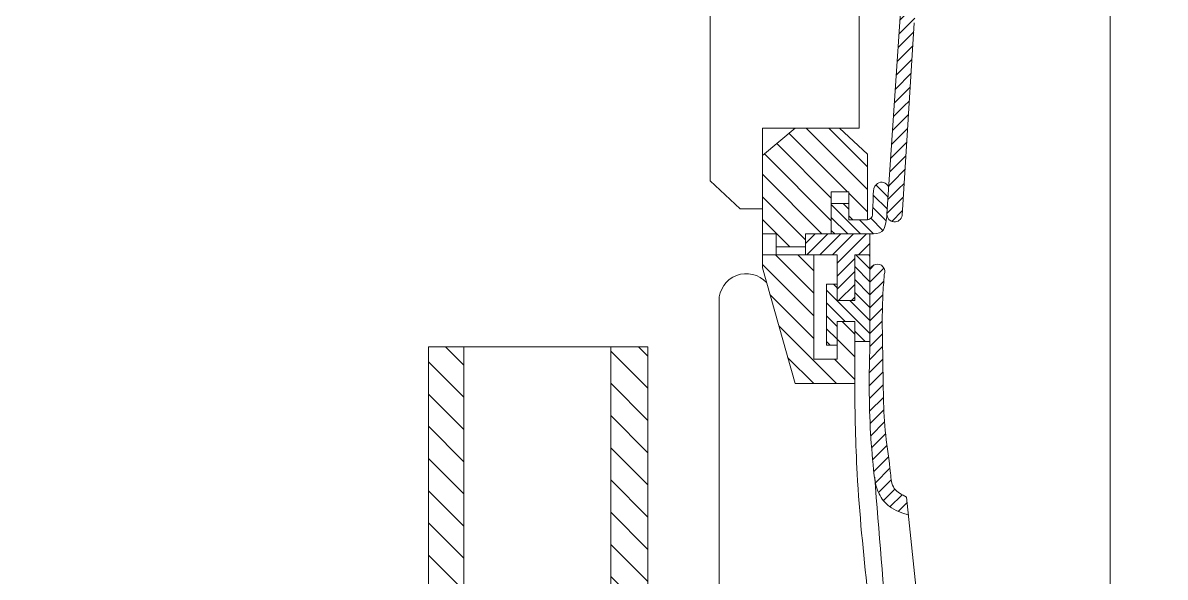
# Model space of a CAD drawing. Extents: x 0 to 420, y 0 to 297.
# Drawn here: x 168.85 to 187.74, y 215.92 to 225.08 of the extents above; entities that cross this region are included whole.
import ezdxf

# ---------------------------------------------------------------- set-up
doc = ezdxf.new("R2010")
doc.units = 0
doc.layers.get('0').update_dxf_attribs({"linetype": 'CONTINUOUS'})
pattern_1 = [(45, (-22278.84894499822, -14110.31309145952), (-0.1064465166710545, 0.1064465166710544), [])]
pattern_2 = [(135, (-22278.84894499822, -14110.31309145952), (-0.2661162916776361, -0.266116291677636), [])]
pattern_3 = [(135, (-22278.84894499822, -14110.31309145952), (-0.1064465166710545, -0.1064465166710544), [])]
pattern_4 = [(135, (-22278.84894499822, -14110.31309145952), (-0.1862814041743454, -0.1862814041743451), [])]

msp = doc.modelspace()

# ---------------------------------------------------------------- hatches: boundary and pattern name
at = {"lineweight": 0, "ltscale": 0.0007}
h = msp.add_hatch(dxfattribs=at)
h.set_pattern_fill('ANSI37', color=256, scale=0.3556018288431, angle=90, style=0)
h.set_pattern_definition([(135, (-22278.84894499822, -14110.31309145952), (-0.7983488750329087, -0.7983488750329079), []), (225, (-22278.84894499822, -14110.31309145952), (0.7983488750329087, -0.7983488750329079), [])])
edge = h.paths.add_edge_path()
edge.add_line((172.3923074073261, 239.5733319363268), (172.2351615377355, 239.5733319363268))
edge.add_line((172.2351615377374, 239.5733319363268), (142.3620719268349, 223.3079653818036))
edge.add_line((142.3620719268341, 223.3079653818037), (143.1656274340563, 223.3079653818037))
edge.add_line((143.1656274340573, 223.3079653818037), (168.0811312753802, 236.8740145634682))
edge.add_spline(control_points=[(168.0811312753897, 236.8740145634787), (168.5434067942333, 237.1184158360382), (169.4166944909587, 237.5801158735391), (170.8917128132215, 237.9966212269455), (171.8590751835855, 238.286948626318), (172.3923074073261, 238.3890480853348)], knot_values=[0, 0, 0, 0, 0.0131903741957021, 0.0249180218951795, 0.0386824295496022, 0.0386824295496022, 0.0386824295496022, 0.0386824295496022], degree=3, periodic=0)
edge.add_line((172.3923074073261, 238.3890480853306), (172.3923074073294, 239.5733319363265))
h = msp.add_hatch(dxfattribs=at)
h.set_pattern_fill('ANSI37', color=256, scale=0.3556018288431, style=0)
h.set_pattern_definition([(45, (-22278.84894499822, -14110.31309145952), (-0.7983488750329087, 0.7983488750329079), []), (135, (-22278.84894499822, -14110.31309145952), (-0.7983488750329087, -0.7983488750329079), [])])
edge = h.paths.add_edge_path()
edge.add_line((170.9348651638933, 234.9433804595434), (138.301962920333, 217.175344958593))
edge.add_spline(control_points=[(138.3019629203473, 217.1753449586066), (138.1596858517883, 217.0720014393266), (137.8506551397618, 216.847535742431), (137.3683613933467, 216.4545007308501), (136.9411907217367, 215.7079719179385), (136.7250144364028, 215.0531902921414), (136.6893876150049, 214.611113670889), (136.6870172793909, 214.5785506417952)], knot_values=[0.0006409878732411, 0.0006409878732411, 0.0006409878732411, 0.0006409878732411, 0.0051004232490538, 0.0103270356906865, 0.0161964938923244, 0.0265964603577346, 0.027422642785009, 0.027422642785009, 0.027422642785009, 0.027422642785009], degree=3, periodic=0)
edge.add_line((136.6870172793911, 214.5785506417959), (137.9135151074974, 214.5785506417959))
edge.add_line((137.9135151074974, 214.5785506417959), (137.9135151074974, 213.8631812557777))
edge.add_line((137.9135151074974, 213.8631812557777), (138.6280208079257, 213.8631812557777))
edge.add_line((138.6280208079257, 213.8631812557777), (173.5619565683884, 232.8840886254935))
edge.add_line((173.5619565683884, 232.884088625494), (173.5619565683884, 234.8954384562405))
edge.add_line((173.5619565683884, 234.8954384562404), (173.3721413527597, 234.8954384562404))
edge.add_line((173.3721413527594, 234.8954384562404), (173.3721413527597, 235.5684847886495))
edge.add_spline(control_points=[(173.3721413527594, 235.5684847886495), (173.3067722362044, 235.5692653864485), (173.0473825549653, 235.5706006812501), (172.4474615801625, 235.4960111354206), (171.7111606260526, 235.2310386985517), (171.1632910503232, 235.0280242471696), (170.9348651638916, 234.9433804595428)], knot_values=[0, 0, 0, 0, 0.0016543354347838, 0.0065647672843699, 0.0151935580993609, 0.0213637823260058, 0.0213637823260058, 0.0213637823260058, 0.0213637823260058], degree=3, periodic=0)
h = msp.add_hatch(dxfattribs=at)
h.set_pattern_fill('ANSI31', color=256, scale=0.17780091442155, angle=90, style=0)
h.set_pattern_definition([(135, (-22278.84894499822, -14110.31309145952), (-0.3991744375164543, -0.3991744375164539), [])])
edge = h.paths.add_edge_path()
edge.add_spline(control_points=[(205.5221335191965, 220.6778547719574), (204.8624074268671, 222.0901395928672), (203.6409993962477, 224.6587108267442), (201.4221865059074, 228.3592019372255), (198.9500422940407, 231.6609850664737), (195.6359060579598, 233.9923133584897), (192.486817290446, 235.138536203318), (190.5187138928867, 235.4445000766517), (189.7255463377278, 235.5678069200243)], knot_values=[0, 0, 0, 0, 0.0394116144397009, 0.07194053550463, 0.1092122998421962, 0.1428096829397149, 0.172874101123178, 0.1931697804338542, 0.1931697804338542, 0.1931697804338542, 0.1931697804338542], degree=3, periodic=0)
edge.add_line((189.7255463377407, 235.5678069200243), (186.8270464430812, 235.5678069200226))
edge.add_line((186.8270464430777, 235.5678069200223), (186.8270464430777, 234.8954384562427))
edge.add_line((186.8270464430777, 234.8954384562421), (190.0912147840007, 234.8954384562421))
edge.add_spline(control_points=[(190.0912147840142, 234.8954384562402), (190.3376907381801, 234.8518402524795), (191.4987393101251, 234.6464667409553), (194.1211283741214, 233.9472438982253), (197.3703948797969, 231.9575139427694), (200.2697622034728, 228.8886310484301), (202.8530067696299, 224.8968396577272), (204.2367127349538, 221.7363162475138), (205.0613791243729, 219.8526953810185)], knot_values=[0, 0, 0, 0, 0.0063362016953734, 0.0298472845141704, 0.068279229320375, 0.1008335283613333, 0.1360633846671188, 0.1880326541992186, 0.1880326541992186, 0.1880326541992186, 0.1880326541992186], degree=3, periodic=0)
edge.add_line((205.0677000830921, 219.8383548352867), (205.6722837651899, 219.8383548352818))
edge.add_line((205.6722837651889, 219.8383548352826), (205.8246473564619, 220.0290900983449))
edge.add_spline(control_points=[(205.8187040331227, 220.0418444204321), (205.7199177897989, 220.2538863692899), (205.6211315464838, 220.4659283181458), (205.5221335191965, 220.6778547719574)], knot_values=[0.1931697804338542, 0.1931697804338542, 0.1931697804338542, 0.1931697804338542, 0.1990838592113571, 0.1990838592113571, 0.1990838592113571, 0.1990838592113571], degree=3, periodic=0)
h = msp.add_hatch(dxfattribs=at)
h.set_pattern_fill('ANSI31', color=256, scale=0.04741357717908, style=0)
h.set_pattern_definition(pattern_1)
edge = h.paths.add_edge_path()
edge.add_spline(control_points=[(183.589709705941, 225.0752315497576), (183.594004007765, 225.1236835852037), (183.6045154820989, 225.2422831499337), (183.6506725154702, 225.4591122735231), (183.7726579094973, 225.7110882442993), (183.9939393923863, 225.9834611569226), (184.1978971979182, 226.1251650330479), (184.3200497330677, 226.1972974816449)], knot_values=[0.0034597816171213, 0.0034597816171213, 0.0034597816171213, 0.0034597816171213, 0.004690746120462, 0.0064729027987076, 0.0090384839192225, 0.0116960608817124, 0.0152658793943282, 0.0152658793943282, 0.0152658793943282, 0.0152658793943282], degree=3, periodic=0)
edge.add_line((184.3200497330249, 226.197297481619), (184.233808371556, 226.4557716991139))
edge.add_spline(control_points=[(184.2338083715302, 226.455771699103), (184.2128555192763, 226.4464000365939), (184.0607889488752, 226.376472271431), (183.7868531400705, 226.2180866877066), (183.5744759252596, 225.894666413485), (183.3992744273464, 225.5847838943513), (183.3751427961052, 225.3729004552172), (183.3619148744345, 225.2567550728914)], knot_values=[0.0022818631014032, 0.0022818631014032, 0.0022818631014032, 0.0022818631014032, 0.002861046366114, 0.00649783865095, 0.0100888079752828, 0.0124973345457894, 0.0154192576419713, 0.0154192576419713, 0.0154192576419713, 0.0154192576419713], degree=3, periodic=0)
edge.add_line((183.3619148744432, 225.2567550728978), (183.2631358124165, 223.7826747860307))
edge.add_line((183.2631358124172, 223.782674786032), (183.4985446316237, 223.6505498864446))
edge.add_line((183.4985446316224, 223.6505498864433), (183.5897097059413, 225.0752315497157))
h = msp.add_hatch(dxfattribs=at)
h.set_pattern_fill('ANSI31', color=256, scale=0.04741357717908, style=0)
h.set_pattern_definition(pattern_1)
h.paths.add_polyline_path([(183.498544631618, 223.6505498864409), (183.2631358124084, 223.782674786034), (183.1771996025259, 222.5002484264243), (183.4085877806903, 222.2447497269935)])
h = msp.add_hatch(dxfattribs=at)
h.set_pattern_fill('ANSI31', color=256, scale=0.08297376006339, angle=90, style=0)
h.set_pattern_definition(pattern_4)
h.paths.add_polyline_path([(182.2166958405043, 222.2846295859932), (182.5069664607062, 222.2846295859932), (182.5069664607062, 222.0913019351389), (182.5069664607062, 221.8206434063645), (182.8165888938214, 221.8206434063662), (182.8165888938214, 222.9032775214601), (182.3521556093517, 223.3377070919782), (181.6168027871854, 223.3377070919782), (181.0770533716448, 222.8839448019785), (181.0770533716448, 221.588998288173), (181.3070569173354, 221.5889982881747), (181.3070569173354, 221.3763379178368), (181.7908412843347, 221.3763379178387), (181.7908412843347, 221.588998288173), (182.2166958405043, 221.5889982881726)])
h = msp.add_hatch(dxfattribs=at)
h.set_pattern_fill('ANSI31', color=256, scale=0.04741357717908, angle=90, style=0)
h.set_pattern_definition(pattern_3)
edge = h.paths.add_edge_path()
edge.add_spline(control_points=[(182.8551676221237, 221.5889982881721), (182.9318835097193, 221.5882142116417), (183.0680168638279, 221.5868228574991), (183.1219751967067, 221.7704056257489), (183.1327114201629, 221.8665277084148), (183.1377661742804, 221.911783239326)], knot_values=[0, 0, 0, 0, 0.0017146983296884, 0.0030427547960692, 0.00422431514138, 0.00422431514138, 0.00422431514138, 0.00422431514138], degree=3, periodic=0)
edge.add_line((183.1377661742853, 221.9117832393474), (183.1678740049405, 222.3610825011425))
edge.add_spline(control_points=[(183.1678740049398, 222.361082501142), (183.1567753756182, 222.379805860672), (183.1280381364736, 222.4282855102698), (183.0247562061687, 222.4594587420838), (182.9042842363683, 222.3679842669885), (182.9162221348589, 222.1682031172481), (182.8986885891042, 222.0101444404005), (182.8975228164364, 221.8527249428016), (182.8421767401954, 221.8307862166859), (182.8165888938234, 221.8206434063642)], knot_values=[0, 0, 0, 0, 0.0005425417644356, 0.001404781796246, 0.002349350205203, 0.0038759620523561, 0.0060172825101882, 0.0067609918744246, 0.0074004761800979, 0.0074004761800979, 0.0074004761800979, 0.0074004761800979], degree=3, periodic=0)
edge.add_line((182.816588893824, 221.8206434063662), (182.5069664607062, 221.8206434063645))
edge.add_line((182.5069664607062, 221.8206434063645), (182.5069664607062, 222.091301935139))
edge.add_line((182.5069664607062, 222.0913019351389), (182.2166958405043, 222.0913019351406))
edge.add_line((182.2166958405043, 222.0913019351407), (182.2166958405043, 221.5889982881726))
edge.add_line((182.2166958405043, 221.5889982881726), (182.8551676221217, 221.5889982881714))
h = msp.add_hatch(dxfattribs=at)
h.set_pattern_fill('ANSI31', color=256, scale=0.04741357717908, style=0)
h.set_pattern_definition(pattern_1)
h.paths.add_polyline_path([(183.4085877806944, 222.2447497269872), (183.1771996025304, 222.5002484264199), (183.1377661742804, 221.9117832393089, 0.9433961385684504), (183.3860704946177, 221.8928609712665)])
h = msp.add_hatch(dxfattribs=at)
h.set_pattern_fill('ANSI31', color=256, scale=0.04741357717908, style=0)
h.set_pattern_definition(pattern_1)
h.paths.add_polyline_path([(182.6035998973642, 221.2410088814805), (182.8551676221269, 221.2410088814787), (182.8551676221269, 221.5889982881714), (181.7908412843347, 221.588998288173), (181.7908412843347, 221.241008881477), (182.3133292771682, 221.241008881477), (182.3133292771647, 220.4870319096555), (182.6035998973699, 220.4870319096555)])
h = msp.add_hatch(dxfattribs=at)
h.set_pattern_fill('ANSI31', color=256, scale=0.08297376006339, angle=90, style=0)
h.set_pattern_definition(pattern_4)
h.paths.add_polyline_path([(181.9263010531734, 221.241008881477), (181.0770533716448, 221.241008881477), (181.0770533716448, 221.0283485111446), (181.6166793504504, 219.1144065463055), (182.6035998973664, 219.1144065463055), (182.6035998973699, 220.1390420469032), (182.3133292771647, 220.1390420469032), (182.3133292771682, 219.5203941114362), (181.9263010531734, 219.5203941114362)])
h = msp.add_hatch(dxfattribs=at)
h.set_pattern_fill('ANSI31', color=256, scale=0.04741357717908, angle=90, style=0)
h.set_pattern_definition(pattern_3)
h.paths.add_polyline_path([(182.6035998973693, 220.4870319096555), (182.3133292771647, 220.4870319096555), (182.3133292771662, 220.7576899823702), (182.139166612888, 220.7576899823702), (182.139166612888, 219.7523872012507), (182.3133292771668, 219.7523872012507), (182.3133292771647, 220.1390420469032), (182.6035998973699, 220.1390420469032), (182.6035998973689, 219.8103853596889), (182.8551676221269, 219.8103853596905), (182.8551676221269, 221.2410088814787), (182.6035998973664, 221.2410088814805)])
h = msp.add_hatch(dxfattribs=at)
h.set_pattern_fill('ANSI31', color=256, scale=0.04741357717908, style=0)
h.set_pattern_definition(pattern_1)
edge = h.paths.add_edge_path()
edge.add_spline(control_points=[(183.0758479828574, 219.0286238395366), (183.0729672701358, 219.1873971302922), (183.069164628406, 219.7068634344686), (183.047602998348, 220.3327711591162), (183.0837965729845, 220.8021577200301), (183.0925649554032, 220.9158729556149)], knot_values=[0, 0, 0, 0, 0.0039914314687213, 0.0130130718346369, 0.0158974706784345, 0.0158974706784345, 0.0158974706784345, 0.0158974706784345], degree=3, periodic=0)
edge.add_arc((182.9772722272722, 220.9641436130427), 0.1249898776975579, 337.2819574001399, 527.6651853385296)
edge.add_line((182.8551676221237, 220.9908444543716), (182.8551676221237, 219.8103853598351))
edge.add_spline(control_points=[(182.8551676221237, 219.8103853596917), (182.8498607573264, 219.5877048339324), (182.8437415617664, 219.330938223767), (182.8438940573625, 219.07363971986), (182.8440291983069, 219.0394799094189)], knot_values=[0, 0, 0, 0, 0.0056400343353261, 0.006503363922652, 0.006503363922652, 0.006503363922652, 0.006503363922652], degree=3, periodic=0)
edge.add_line((182.8440291983156, 219.0394799094231), (183.0758479828571, 219.0286238395431))
edge = h.paths.add_edge_path()
edge.add_spline(control_points=[(183.4628620233869, 217.2408447953841), (183.3827332723389, 217.2796083823572), (183.2190741318608, 217.3587811542057), (183.1864391639439, 217.773389932505), (183.0973678407187, 218.3016891096844), (183.080537139474, 218.7701763995931), (183.0758479828574, 219.0286238395366)], knot_values=[0.0158974706784345, 0.0158974706784345, 0.0158974706784345, 0.0158974706784345, 0.0179965517967032, 0.0201847434375471, 0.0255329685606632, 0.0320301271186518, 0.0320301271186518, 0.0320301271186518, 0.0320301271186518], degree=3, periodic=0)
edge.add_line((183.0758479828574, 219.0286238395407), (182.8440291983054, 219.0394799094225))
edge.add_spline(control_points=[(182.8440291983069, 219.0394799094189), (182.8448995460549, 218.8194806037624), (182.8564431971793, 218.3686116076952), (182.8977206936297, 217.8651512140906), (182.9291474775522, 217.5711992758648), (182.9396333998306, 217.5118388033287)], knot_values=[0.006503363922652, 0.006503363922652, 0.006503363922652, 0.006503363922652, 0.0120634623924871, 0.0178915995448973, 0.0194051035262372, 0.0194051035262372, 0.0194051035262372, 0.0194051035262372], degree=3, periodic=0)
edge.add_spline(control_points=[(182.9396333998306, 217.5118388033287), (182.9530474225024, 217.4359024475532), (182.9965536051887, 217.2748984214412), (183.1844473710154, 217.0449755381287), (183.3828256480776, 216.9787267527487), (183.4941310555676, 216.9415561100681)], knot_values=[0.0194051035262372, 0.0194051035262372, 0.0194051035262372, 0.0194051035262372, 0.0213412400137208, 0.0236227854797421, 0.0265392891971475, 0.0265392891971475, 0.0265392891971475, 0.0265392891971475], degree=3, periodic=0)
edge.add_line((183.4941310555676, 216.9415561100724), (183.4628620233804, 217.2408447953807))
h = msp.add_hatch(dxfattribs=at)
h.set_pattern_fill('ANSI31', color=256, scale=0.1185339429477, angle=90, style=0)
h.set_pattern_definition(pattern_2)
h.paths.add_polyline_path([(176.1398478857293, 219.7250149585145), (175.5554422029269, 219.7250149585145), (175.5554422029269, 215.7204086068528), (175.5554422029269, 214.797505077702), (176.1398478857293, 214.797505077702)])
h.paths.add_polyline_path([(176.1398478857293, 213.8730343516829), (176.1398478857293, 214.797505077702), (175.5554422029269, 214.797505077702), (175.5554422029269, 213.8730343516829)])
h = msp.add_hatch(dxfattribs=at)
h.set_pattern_fill('ANSI31', color=256, scale=0.1185339429477, angle=90, style=0)
h.set_pattern_definition(pattern_2)
h.paths.add_polyline_path([(179.185265810484, 219.725014958516), (178.5700340696987, 219.725014958516), (178.5700340696944, 211.3873354438895), (179.1852658104795, 211.3873354438895)])

# ---------------------------------------------------------------- linework, layer by layer
for p, q in [((186.8270464430819, 205.8995245888324), (186.8270464430819, 236.4014092758495)), ((180.2133511750174, 227.1604042834656), (180.2133511750174, 222.4641446333508)), ((182.6754057505361, 225.7495599611267), (182.6754057505361, 223.3377070919782)), ((183.361914874438, 225.2567550728885), (183.1377661742838, 221.9117832393251)), ((183.5897097059442, 225.0752315497549), (183.3860704946233, 221.8928609712974)), ((181.0770533716448, 223.3377070919782), (181.0770533716448, 221.0283485111446)), ((181.0770533716448, 222.8839448019785), (181.6168027871874, 223.3377070919798)), ((182.6754057505361, 223.3377070919782), (181.0770533716448, 223.3377070919782)), ((182.8165888938214, 222.9032775214601), (182.3521556093498, 223.3377070919798)), ((182.8165888938214, 222.9032775214601), (182.8165888938214, 221.8206434063645)), ((180.2133511750174, 222.4641446333508), (180.7096077653585, 222.0038579894827)), ((182.2166958405043, 222.2846295859934), (182.2166958405043, 221.5889982881732)), ((182.2166958405043, 222.2846295859934), (182.5069664607062, 222.2846295859934)), ((182.5069664607062, 222.2846295859934), (182.5069664607062, 222.0913019351391)), ((180.7096077653585, 222.0038579894827), (181.0770533716448, 222.0038579894846)), ((182.5069664607062, 222.0913019351391), (182.2166958405043, 222.0913019351407)), ((182.5069664607062, 222.0913019351391), (182.5069664607062, 221.8206434063645)), ((182.5069664607062, 221.8206434063645), (182.816588893825, 221.8206434063662)), ((181.0770533716448, 221.5889982881732), (181.3070569173354, 221.5889982881747)), ((181.3070569173354, 221.5889982881732), (181.3070569173354, 221.241008881477)), ((181.7908412843314, 221.5889982881732), (182.8551676221235, 221.5889982881716)), ((181.7908412843347, 221.5889982881716), (181.7908412843347, 221.241008881477)), ((182.8551676221269, 221.2410088814787), (182.8551676221269, 221.5889982881716)), ((181.3070569173354, 221.3763379178371), (181.7908412843347, 221.3763379178387)), ((181.0770533716413, 221.241008881477), (182.3133292771647, 221.241008881477)), ((181.9263010531734, 219.5203941114362), (181.9263010531734, 221.2410088814787)), ((182.3133292771682, 221.241008881477), (182.3133292771647, 220.487031909654)), ((182.6035998973699, 220.487031909654), (182.6035998973664, 221.2410088814787)), ((182.6035998973699, 221.2410088814808), (182.8551676221269, 221.2410088814787)), ((182.8551676221269, 221.2410088814787), (182.8551676221269, 219.8103853596907)), ((181.0770533716448, 221.0283485111446), (181.6166793504504, 219.1144065463055)), ((182.139166612888, 220.7576899823702), (182.3133292771682, 220.7576899823702)), ((182.139166612888, 219.7523872012507), (182.139166612888, 220.7576899823702)), ((180.3600342618135, 220.4800529512908), (180.3600342618135, 212.5235368594093)), ((182.3133292771682, 220.4870319096557), (182.6035998973664, 220.4870319096557)), ((182.3133292771647, 220.1390420469016), (182.3133292771682, 219.5203941114362)), ((182.3133292771682, 220.1390420469032), (182.6035998973664, 220.1390420469032)), ((182.6035998973664, 219.1144065463055), (182.6035998973699, 220.1390420469032)), ((175.5554422029269, 215.7204086068528), (175.5554422029269, 219.7250149585145)), ((176.1398478857293, 219.7250149585145), (175.5554422029269, 219.7250149585145)), ((176.1398478857293, 213.8730343516829), (176.1398478857293, 219.7250149585145)), ((176.1398478857293, 219.7250149585145), (179.1852658104834, 219.7250149585145)), ((178.5700340696994, 211.3732471583108), (178.5700340696994, 219.7250149585145)), ((179.1852658104834, 219.7250149585145), (179.1852658104834, 206.6932807325447)), ((182.139166612888, 219.7523872012507), (182.3133292771682, 219.7523872012507)), ((182.8551676221269, 219.8103853596907), (182.6035998973664, 219.8103853596889)), ((182.3133292771682, 219.5203941114362), (181.9263010531734, 219.5203941114362)), ((181.6166793504504, 219.1144065463055), (182.6035998973664, 219.1144065463055)), ((183.4628620233879, 217.2408447953818), (183.6912943441568, 215.0544257026701))]:
    msp.add_line(p, q, dxfattribs=at)
for centre, radius, start, end in [((183.2624699372982, 221.90956042206), 0.1247235720563899, 178.9788234193397, 352.3054629912), ((182.9772722272727, 220.9641436130295), 0.1249898776982238, 337.2819574057247, 168.9961112572775), ((180.8116832289667, 220.4800529512908), 0.4516489671545373, 42.24419097481969, 180)]:
    msp.add_arc(centre, radius, start, end, dxfattribs=at)
for points, knots in [([(182.8165888938234, 221.8206434063637), (182.8421767401973, 221.8307862166875), (182.8975228164289, 221.8527249427989), (182.8986885891101, 222.0101444404044), (182.9162221348504, 222.1682031172468), (182.9042842363687, 222.367984266986), (183.0247562061664, 222.4594587420856), (183.1280381364755, 222.4282855102697), (183.1567753756207, 222.3798058606717), (183.1678740049398, 222.3610825011418)], [0, 0, 0, 0, 0.0758005962054511, 0.1639553995544121, 0.4177745565373613, 0.5987298781303833, 0.7106932960267365, 0.812898006766238, 0.8772076213199117, 0.8772076213199117, 0.8772076213199117, 0.8772076213199117]), ([(182.8551676221242, 221.5889982881726), (182.9318835097192, 221.5882142116429), (183.068016863833, 221.5868228575023), (183.1219751967068, 221.7704056257483), (183.132711420168, 221.8665277084174), (183.1377661742807, 221.911783239326)], [0, 0, 0, 0, 0.2032499539854085, 0.3606697234030218, 0.5007247299632751, 0.5007247299632751, 0.5007247299632751, 0.5007247299632751]), ([(183.0925649554029, 220.9158729556151), (183.0837965729872, 220.8021577200314), (183.0476029983464, 220.3327711591148), (183.0779766798485, 219.4510603691933), (183.0720341624241, 218.4519480360283), (183.1864391639564, 217.7733899325047), (183.2190741318633, 217.3587811542043), (183.3827332723389, 217.2796083823546), (183.4628620233911, 217.2408447953823)], [0, 0, 0, 0, 0.3418991679892637, 1.411269772419028, 2.65452370424522, 3.288469915862191, 3.547844898975278, 3.796657260494323, 3.796657260494323, 3.796657260494323, 3.796657260494323]), ([(182.8551676221242, 219.8103853596915), (182.8498607573255, 219.587704833931), (182.8385099108385, 219.1114137356259), (182.8536810825255, 218.4023010377411), (182.9039151192987, 217.7895979888619), (182.9566922985528, 217.3236761257712), (183.1844473710163, 217.044975538128), (183.3828256480792, 216.9787267527468), (183.4941310555676, 216.9415561100653)], [0, 0, 0, 0, 0.6685355081271857, 1.429929762984022, 2.120761839698303, 2.529661326222361, 2.800101906323409, 3.14580659156732, 3.14580659156732, 3.14580659156732, 3.14580659156732]), ([(182.6035998973631, 219.1144065463085), (182.6074164840052, 218.6173773205197), (182.6303350997347, 217.4649340211792), (182.8163274456153, 215.6591625011059), (183.0298484617468, 213.6198309043451), (183.187949208731, 212.2318788276886), (183.2397789804854, 211.4997386255691)], [0, 0, 0, 0, 1.491131636910756, 3.455436385581069, 5.442311032147861, 7.644228470926561, 7.644228470926561, 7.644228470926561, 7.644228470926561]), ([(182.9350143406367, 217.5717125064094), (183.0046694156887, 216.6687898533594), (183.0919698651481, 215.5371342864135), (183.2496057850804, 213.9278864869491), (183.4858363935411, 212.9272016113614), (183.8043933992537, 212.2051915032831), (183.9345167533283, 211.9269752361696)], [0, 0, 0, 0, 0.0229175402045678, 0.0287231269096653, 0.0409301991704197, 0.048694024371715, 0.048694024371715, 0.048694024371715, 0.048694024371715])]:
    msp.add_open_spline(points, degree=3, knots=knots, dxfattribs=at)

doc.saveas('drawing.dxf')
